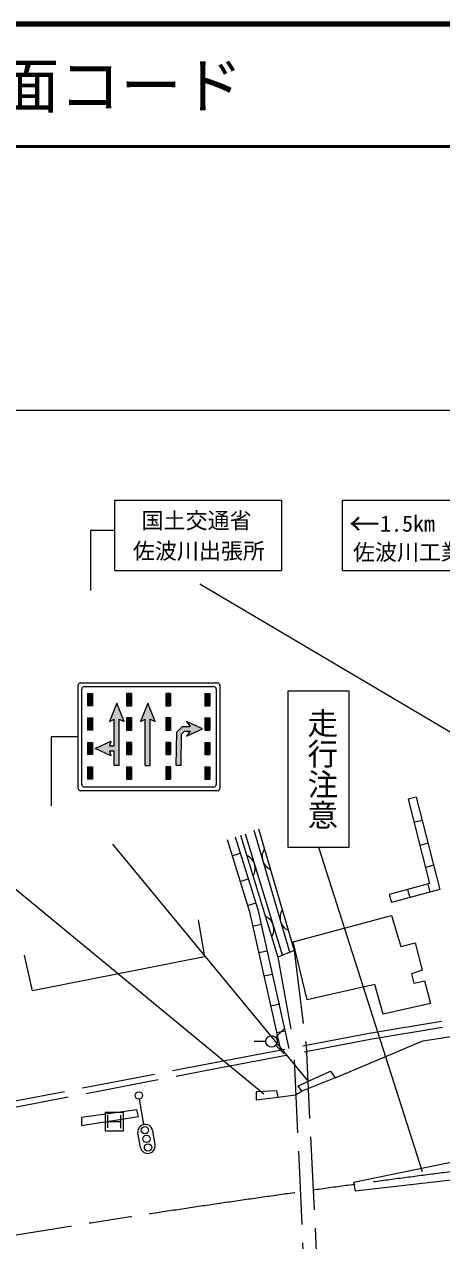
# Model space of a CAD drawing. Units: millimetres, scale not verified. Extents: x 40000 to 680000, y 20000 to 380000.
# Drawn here: x 127508 to 161661, y 280509 to 380000 of the extents above; entities that cross this region are included whole.
import ezdxf
from ezdxf.enums import TextEntityAlignment as Align

# ---------------------------------------------------------------- set-up
doc = ezdxf.new("R2010")
doc.units = ezdxf.units.MM
doc.header["$LTSCALE"] = 1000
doc.linetypes.add('CHAIN', pattern=[18.5, 12, -1.5, 3.5, -1.5])
doc.linetypes.add('DASHED', pattern=[7.5, 6, -1.5])
for name, color, linetype, lineweight in [('M-BGD', 7, 'Continuous', 13), ('M-BGD-EXST', 7, 'Continuous', 13), ('M-BMK', 2, 'CHAIN', 13), ('M-STR-HTXT', 7, 'Continuous', 13), ('M-STR-STRC', 7, 'Continuous', 13), ('M-STR-STRD', 7, 'Continuous', 13), ('M-TTL', 2, 'Continuous', 140), ('M-TTL-LINE', 7, 'Continuous', 50)]:
    doc.layers.add(name, color=color, linetype=linetype, lineweight=lineweight)
doc.layers.add('M-TTL-TXT', color=7, linetype='Continuous')
doc.styles.add('@ＭＳ ゴシック', font='')
doc.styles.add('ＭＳ ゴシック', font='')
doc.styles.get('@ＭＳ ゴシック').set_extended_font_data('@MS Gothic')
doc.styles.get('ＭＳ ゴシック').set_extended_font_data('MS Gothic')

msp = doc.modelspace()

# ---------------------------------------------------------------- hatches: boundary and pattern name
at = {"layer": 'M-STR-STRC'}
for points in [[(133078, 324267), (133078, 325267), (132678, 325267), (132678, 324267)], [(135270, 319389), (135270, 323162), (135670, 322977), (135070, 324462), (134470, 322977), (134870, 323162), (134870, 320979), (134470, 320979), (134598, 321379), (133298, 320779), (134598, 320179), (134470, 320579), (134870, 320579), (134870, 319389)], [(136278, 324267), (136278, 325267), (135878, 325267), (135878, 324267)], [(137807, 319389), (137807, 323162), (138207, 322977), (137607, 324462), (137007, 322977), (137407, 323162), (137407, 319389)], [(139478, 324267), (139478, 325267), (139078, 325267), (139078, 324267)], [(142678, 324267), (142678, 325267), (142278, 325267), (142278, 324267)], [(133078, 322267), (133078, 323267), (132678, 323267), (132678, 322267)], [(136278, 322267), (136278, 323267), (135878, 323267), (135878, 322267)], [(139478, 322267), (139478, 323267), (139078, 323267), (139078, 322267)], [(140346, 319389), (140377, 321946), (140609, 322177), (141089, 322177), (140789, 321777), (142089, 322377), (140789, 322977), (141089, 322577), (140443, 322577), (139979, 322114), (139946, 319389)], [(142678, 322267), (142678, 323267), (142278, 323267), (142278, 322267)], [(133078, 320267), (133078, 321267), (132678, 321267), (132678, 320267)], [(136278, 320267), (136278, 321267), (135878, 321267), (135878, 320267)], [(139478, 320267), (139478, 321267), (139078, 321267), (139078, 320267)], [(142678, 320267), (142678, 321267), (142278, 321267), (142278, 320267)], [(133078, 318267), (133078, 319267), (132678, 319267), (132678, 318267)], [(136278, 318267), (136278, 319267), (135878, 319267), (135878, 318267)], [(139478, 318267), (139478, 319267), (139078, 319267), (139078, 318267)], [(142678, 318267), (142678, 319267), (142278, 319267), (142278, 318267)]]:
    msp.add_hatch(color=256, dxfattribs=at).paths.add_polyline_path(points)

# ---------------------------------------------------------------- linework, layer by layer
at = {"layer": 'M-BGD'}
for p, q in [((159584, 316791), (158906, 316617)), ((158906, 316617), (160673, 309724)), ((159584, 316791), (161523, 309227)), ((160072, 314887), (159394, 314713)), ((144769, 313536), (146620, 307586)), ((145206, 313673), (148264, 303704)), ((145589, 313790), (148646, 303821)), ((146285, 314092), (149209, 304123)), ((146669, 314205), (149593, 304236)), ((144101, 313328), (145943, 307405)), ((160551, 313018), (159873, 312845)), ((144515, 311997), (145183, 312205)), ((161014, 311213), (160336, 311039)), ((145171, 309888), (145839, 310096)), ((160673, 309724), (157366, 308837)), ((160517, 309682), (160699, 309006)), ((157366, 308837), (157548, 308161)), ((161523, 309227), (157548, 308161)), ((158876, 309242), (159057, 308566)), ((145780, 307928), (146449, 308136)), ((146620, 307586), (149157, 296237)), ((141732, 306747), (142258, 303720)), ((145943, 307405), (148469, 296106)), ((149499, 304961), (157548, 307094)), ((157548, 307094), (158323, 304573)), ((146203, 306244), (146886, 306397)), ((150663, 300209), (149499, 304961)), ((158323, 304573), (159487, 304864)), ((159487, 304864), (160069, 302634)), ((128175, 300956), (127517, 303851)), ((142258, 303720), (128175, 300956)), ((146689, 304069), (147372, 304222)), ((149593, 304236), (148264, 303704)), ((160069, 302634), (159196, 302343)), ((147115, 302163), (147798, 302315)), ((156190, 301470), (150663, 300209)), ((156869, 299046), (156190, 301470)), ((159196, 302343), (159390, 301567)), ((159390, 301567), (160263, 301761)), ((160263, 301761), (160747, 299919)), ((147661, 299720), (148421, 299890)), ((160747, 299919), (156869, 299046)), ((160105, 296842), (172974, 298874)), ((148152, 297524), (148835, 297677)), ((152936, 293842), (160105, 296842)), ((149911, 293169), (152570, 294387)), ((152936, 293842), (150219, 292749)), ((152570, 294387), (152936, 293842)), ((148167, 292778), (146474, 292693)), ((146474, 292693), (146474, 292016)), ((148285, 292245), (148167, 292778)), ((149686, 292441), (150219, 292749)), ((150219, 292749), (149911, 293169)), ((146474, 292016), (148285, 292245)), ((148285, 292245), (149686, 292441)), ((136728, 291199), (132177, 290596)), ((132177, 289919), (136846, 290666)), ((132177, 290596), (132177, 289919)), ((136846, 290666), (136728, 291199))]:
    msp.add_line(p, q, dxfattribs=at)
at = {"layer": 'M-BGD', "linetype": 'DASHED'}
for p, q in [((148264, 303704), (149585, 296318)), ((149593, 304236), (150559, 296502)), ((155720, 297480), (171736, 300172)), ((155808, 296988), (171817, 299678)), ((142933, 295057), (155720, 297480)), ((143027, 294566), (155808, 296988)), ((150559, 296502), (152013, 266942)), ((150901, 266841), (149585, 296318)), ((124901, 291587), (142933, 295057)), ((125202, 291136), (143027, 294566))]:
    msp.add_line(p, q, dxfattribs=at)
at = {"layer": 'M-BGD'}
for centre, radius, start, end in [((148107, 311920), 1137, 146.75133, 245.94501), ((145260, 310963), 1144, 327.61211, 66.48595), ((149569, 306935), 1137, 146.75133, 245.94501), ((146788, 305978), 1144, 327.61211, 66.48595)]:
    msp.add_arc(centre, radius, start, end, dxfattribs=at)
at = {"layer": 'M-BGD-EXST'}
for p, q in [((148076, 297142), (148742, 297809)), ((147271, 296809), (146328, 296809)), ((148076, 296476), (148742, 295809)), ((137296, 290017), (136931, 292085)), ((135615, 291001), (134115, 291001)), ((134115, 291001), (134115, 289501)), ((134347, 289728), (134347, 290778)), ((135399, 289724), (135399, 290774)), ((135615, 289501), (135615, 291001)), ((134347, 290253), (135397, 290253)), ((137991, 289530), (138199, 288348)), ((134115, 289501), (135615, 289501)), ((137017, 288140), (136809, 289322))]:
    msp.add_line(p, q, dxfattribs=at)
for centre, radius in [((147742, 296809), 471), ((136879, 292380), 300), ((137379, 289544), 300), ((137504, 288835), 300), ((137629, 288126), 300)]:
    msp.add_circle(centre, radius, dxfattribs=at)
for centre, start, end in [((137400, 289426), 10, 190), ((137608, 288244), 190, 10)]:
    msp.add_arc(centre, 600, start, end, dxfattribs=at)
at = {"layer": 'M-BMK'}
msp.add_arc((291456, -726325), 1020656, 96.94842, 99.4165, dxfattribs=at)
at = {"layer": 'M-STR-HTXT'}
msp.add_line((124901, 348431), (215271, 348431), dxfattribs=at)
at = {"layer": 'M-STR-STRC'}
for p, q in [((134908, 341092), (148560, 341092)), ((134908, 335334), (134908, 341092)), ((148560, 341092), (148560, 335334)), ((153555, 335334), (153555, 341092)), ((153555, 341092), (174865, 341092)), ((132910, 338594), (132910, 333696)), ((134908, 338594), (132910, 338594)), ((134908, 335334), (148560, 335334)), ((153555, 335334), (174865, 335334)), ((197862, 301070), (141877, 334212)), ((131907, 317514), (131907, 325927)), ((132107, 326127), (143318, 326127)), ((132207, 317814), (132207, 325627)), ((132407, 325827), (143018, 325827)), ((143218, 325627), (143218, 317814)), ((143518, 325927), (143518, 317514)), ((149068, 325485), (154068, 325485)), ((149068, 325485), (149068, 312702)), ((154068, 325485), (154068, 312702)), ((132678, 325267), (132678, 324267)), ((132678, 325267), (133078, 325267)), ((133078, 325267), (133078, 324267)), ((135070, 324462), (134470, 322977)), ((135670, 322977), (135070, 324462)), ((135878, 325267), (135878, 324267)), ((136278, 325267), (135878, 325267)), ((136278, 325267), (136278, 324267)), ((137607, 324462), (137007, 322977)), ((138207, 322977), (137607, 324462)), ((139078, 325267), (139078, 324267)), ((139478, 325267), (139078, 325267)), ((139478, 325267), (139478, 324267)), ((142278, 325267), (142278, 324267)), ((142278, 325267), (142678, 325267)), ((142678, 325267), (142678, 324267)), ((133078, 324267), (132678, 324267)), ((135878, 324267), (136278, 324267)), ((139078, 324267), (139478, 324267)), ((142278, 324267), (142678, 324267)), ((132678, 323267), (133078, 323267)), ((132678, 323267), (132678, 322267)), ((133078, 323267), (133078, 322267)), ((134470, 322977), (134870, 323162)), ((134870, 320979), (134870, 323162)), ((135270, 319389), (135270, 323162)), ((135270, 323162), (135670, 322977)), ((136278, 323267), (135878, 323267)), ((135878, 323267), (135878, 322267)), ((136278, 323267), (136278, 322267)), ((137007, 322977), (137407, 323162)), ((137407, 319389), (137407, 323162)), ((137807, 319389), (137807, 323162)), ((137807, 323162), (138207, 322977)), ((139478, 323267), (139078, 323267)), ((139078, 323267), (139078, 322267)), ((139478, 323267), (139478, 322267)), ((139979, 322114), (140443, 322577)), ((140443, 322577), (141089, 322577)), ((142089, 322377), (140789, 322977)), ((140789, 322977), (141089, 322577)), ((140789, 321777), (142089, 322377)), ((142278, 323267), (142678, 323267)), ((142278, 323267), (142278, 322267)), ((142678, 323267), (142678, 322267)), ((131907, 321719), (129710, 321719)), ((129710, 321719), (129710, 316088)), ((133078, 322267), (132678, 322267)), ((133298, 320779), (134598, 321379)), ((134598, 321379), (134470, 320979)), ((135878, 322267), (136278, 322267)), ((139078, 322267), (139478, 322267)), ((139946, 319389), (139979, 322114)), ((140346, 319389), (140377, 321946)), ((140377, 321946), (140609, 322177)), ((140609, 322177), (141089, 322177)), ((141089, 322177), (140789, 321777)), ((142278, 322267), (142678, 322267)), ((132678, 321267), (133078, 321267)), ((132678, 321267), (132678, 320267)), ((133078, 321267), (133078, 320267)), ((134598, 320179), (133298, 320779)), ((134470, 320979), (134870, 320979)), ((134470, 320579), (134598, 320179)), ((134470, 320579), (134870, 320579)), ((134870, 319389), (134870, 320579)), ((136278, 321267), (135878, 321267)), ((135878, 321267), (135878, 320267)), ((136278, 321267), (136278, 320267)), ((139478, 321267), (139078, 321267)), ((139078, 321267), (139078, 320267)), ((139478, 321267), (139478, 320267)), ((142278, 321267), (142678, 321267)), ((142278, 321267), (142278, 320267)), ((142678, 321267), (142678, 320267)), ((133078, 320267), (132678, 320267)), ((135270, 319389), (134870, 319389)), ((135878, 320267), (136278, 320267)), ((137407, 319389), (137807, 319389)), ((139078, 320267), (139478, 320267)), ((140346, 319389), (139946, 319389)), ((142278, 320267), (142678, 320267)), ((132678, 319267), (133078, 319267)), ((132678, 319267), (132678, 318267)), ((133078, 319267), (133078, 318267)), ((135878, 319267), (136278, 319267)), ((135878, 319267), (135878, 318267)), ((136278, 319267), (136278, 318267)), ((139478, 319267), (139078, 319267)), ((139078, 319267), (139078, 318267)), ((139478, 319267), (139478, 318267)), ((142278, 319267), (142678, 319267)), ((142278, 319267), (142278, 318267)), ((142678, 319267), (142678, 318267)), ((143018, 317614), (132407, 317614)), ((133078, 318267), (132678, 318267)), ((135878, 318267), (136278, 318267)), ((139078, 318267), (139478, 318267)), ((142278, 318267), (142678, 318267)), ((143318, 317314), (132107, 317314)), ((120809, 314207), (147094, 292511)), ((150678, 293643), (134762, 312929)), ((149068, 312702), (154068, 312702)), ((151568, 312702), (160067, 286172))]:
    msp.add_line(p, q, dxfattribs=at)
for centre, start, end in [((132107, 325927), 90, 180), ((132407, 325627), 90, 180), ((143018, 325627), 0, 90), ((143318, 325927), 0, 90), ((132107, 317514), 180, 270), ((132407, 317814), 180, 270), ((143018, 317814), 270, 0), ((143318, 317514), 270, 0)]:
    msp.add_arc(centre, 200, start, end, dxfattribs=at)
at = {"layer": 'M-STR-STRD'}
for p, q in [((174813, 289469), (154440, 285259)), ((154576, 284580), (166256, 285938)), ((154440, 285259), (154576, 284580))]:
    msp.add_line(p, q, dxfattribs=at)
at = {"layer": 'M-TTL'}
msp.add_line((680000, 380000), (40000, 380000), dxfattribs=at)
at = {"layer": 'M-TTL-LINE'}
msp.add_line((40000, 370000), (680000, 370000), dxfattribs=at)

# ---------------------------------------------------------------- texts
at = {"layer": 'M-STR-STRC', "style": 'ＭＳ ゴシック'}
for s, height, p in [('国土交通省', 1320, (141606, 339411)), ('←', 1833, (155328, 339124)), ('1.5km', 1320, (158864, 339161)), ('佐波川出張所', 1320, (141794, 336926)), ('佐波川工業用水道事務所', 1320, (164304, 336830))]:
    msp.add_text(s, height=height, dxfattribs=at).set_placement(p, align=Align.MIDDLE_CENTER)
at = {"layer": 'M-STR-STRC', "style": '@ＭＳ ゴシック'}
msp.add_text('走行注意', height=1833, rotation=270, dxfattribs=at).set_placement((152818, 324098), align=Align.TOP_LEFT)
at = {"layer": 'M-TTL-TXT', "style": 'ＭＳ ゴシック'}
msp.add_text('図面コード', height=3666, dxfattribs=at).set_placement((120380, 375000), align=Align.MIDDLE_LEFT)

doc.saveas('drawing.dxf')
